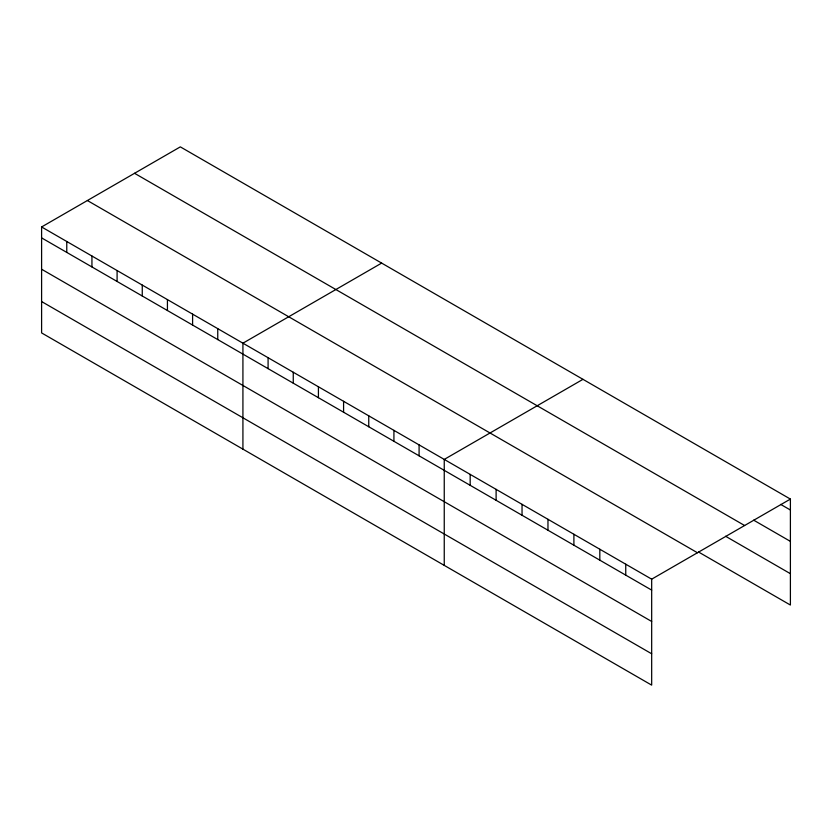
<?xml version="1.0" encoding="UTF-8"?>
<svg xmlns="http://www.w3.org/2000/svg" width="832" height="832" viewBox="0 0 832 832"><rect width="100%" height="100%" fill="white"/><g stroke="black" fill="none" stroke-linecap="round" stroke-linejoin="round"><path stroke-width="1.25" d="M651.674 621.462L651.674 579.176L41.6 226.959L41.6 332.914L651.674 685.131L651.674 621.462L41.6 269.235M698.568 552.022L790.4 605.041L790.4 499.086L180.326 146.869L41.6 226.959M381.649 263.099L242.923 343.19L242.923 449.145M582.972 379.33L444.246 459.42L444.246 565.375M651.674 579.176L790.4 499.086M780.676 504.4L790.4 510.006M753.667 520.166L790.4 541.372M134.545 173.295L744.619 525.522M725.577 536.255L790.4 573.685M87.381 200.522L697.455 552.75M41.6 237.879L651.674 590.106M41.6 301.548L651.674 653.775M625.747 564.21L625.747 575.13M599.82 549.245L599.82 560.165M573.893 534.269L573.893 545.189M547.966 519.303L547.966 530.223M522.038 504.338L522.038 515.258M496.111 489.362L496.111 500.282M470.174 474.396L470.174 485.316M419.089 444.891L419.089 455.822M393.921 430.362L393.921 441.282M368.753 415.834L368.753 426.754M343.585 401.305L343.585 412.225M318.417 386.776L318.417 397.696M293.259 372.247L293.259 383.167M268.091 357.718L268.091 368.638M217.755 328.661L217.755 339.581M192.598 314.132L192.598 325.052M167.43 299.603L167.43 310.523M142.262 285.074L142.262 295.994M117.094 270.546L117.094 281.466M91.936 256.017L91.936 266.937M66.768 241.488L66.768 252.408"/></g></svg>
